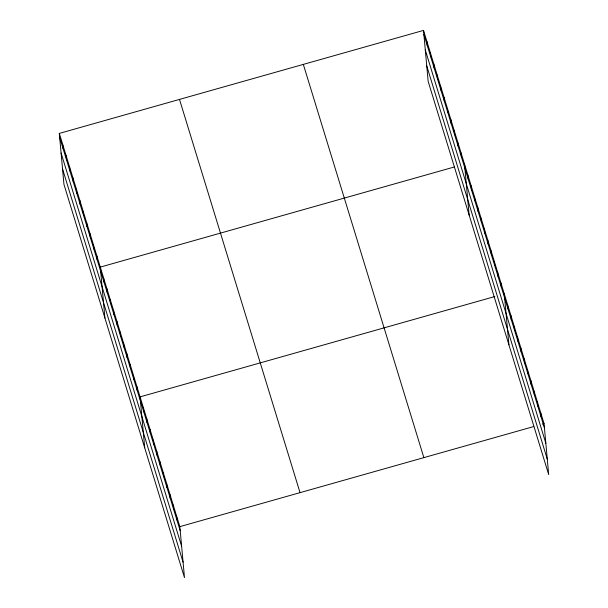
<?xml version="1.0" encoding="UTF-8"?>
<svg xmlns="http://www.w3.org/2000/svg" width="608" height="608" viewBox="0 0 608 608"><rect width="100%" height="100%" fill="white"/><g stroke="black" fill="none" stroke-linecap="round" stroke-linejoin="round"><path stroke-width="0.91" d="M59.31 133.403L179.846 526.642L184.482 577.6L63.946 184.361L59.31 133.403L423.518 30.4L544.054 423.639L548.69 474.597L428.154 81.358L423.518 30.4M454.199 167.01L100.29 267.102L104.926 318.068M494.836 296.537L140.068 396.872L144.704 447.83M179.846 526.642L533.756 426.55M542.336 424.118L544.054 423.639M423.898 34.572L544.434 427.804M425.304 50.008L545.84 443.247M426.748 65.922L547.284 459.154M303.331 64.395L423.867 457.626M179.497 99.416L300.033 492.647M59.69 137.575L180.226 530.807M61.089 153.018L181.625 546.25M62.54 168.925L183.076 562.157M540.74 412.824L541.12 416.989M537.426 402.01L537.806 406.174M534.113 391.195L534.493 395.367M530.799 380.38L531.172 384.552M527.478 369.565L527.858 373.738M524.164 358.75L524.544 362.923M520.851 347.936L521.231 352.108M517.537 337.121L517.917 341.293M514.224 326.306L514.604 330.478M510.91 315.499L511.29 319.664M507.596 304.684L507.969 308.849M504.275 293.869L508.919 344.827M500.962 283.054L501.342 287.227M497.648 272.24L498.028 276.412M494.334 261.425L494.714 265.597M491.021 250.61L491.401 254.782M487.707 239.795L488.087 243.968M484.386 228.98L484.766 233.153M481.072 218.173L481.452 222.338M477.759 207.358L478.139 211.523M474.445 196.544L474.825 200.716M471.132 185.729L471.512 189.901M467.818 174.914L468.198 179.086M464.504 164.099L469.14 215.065M461.084 152.958L461.464 157.13M457.672 141.816L458.052 145.988M454.252 130.674L454.632 134.847M450.84 119.533L451.22 123.705M447.427 108.391L447.807 112.564M444.007 97.25L444.387 101.422M440.595 86.108L440.975 90.28M437.182 74.966L437.562 79.139M433.762 63.825L434.142 67.997M430.35 52.683L430.73 56.856M426.938 41.542L427.31 45.714M176.525 515.827L176.905 519.992M173.212 505.012L173.592 509.185M169.898 494.198L170.278 498.37M166.584 483.383L166.964 487.555M163.271 472.568L163.651 476.74M159.957 461.753L160.337 465.926M156.644 450.938L157.016 455.111M153.322 440.124L153.702 444.296M150.009 429.316L150.389 433.481M146.695 418.502L147.075 422.666M143.382 407.687L143.762 411.852M136.754 386.057L137.134 390.23M133.441 375.242L133.813 379.415M130.12 364.428L130.5 368.6M126.806 353.613L127.186 357.785M123.492 342.798L123.872 346.97M120.179 331.991L120.559 336.156M116.865 321.176L117.245 325.341M113.552 310.361L113.932 314.526M110.23 299.546L110.61 303.719M106.917 288.732L107.297 292.904M103.603 277.917L103.983 282.089M96.877 255.96L97.257 260.133M93.457 244.819L93.837 248.991M90.045 233.677L90.425 237.85M86.632 222.536L87.005 226.708M83.212 211.394L83.592 215.566M79.8 200.252L80.18 204.425M76.38 189.111L76.76 193.283M72.968 177.969L73.348 182.142M69.555 166.828L69.935 171M66.135 155.686L66.515 159.858M62.723 144.544L63.103 148.717"/></g></svg>
